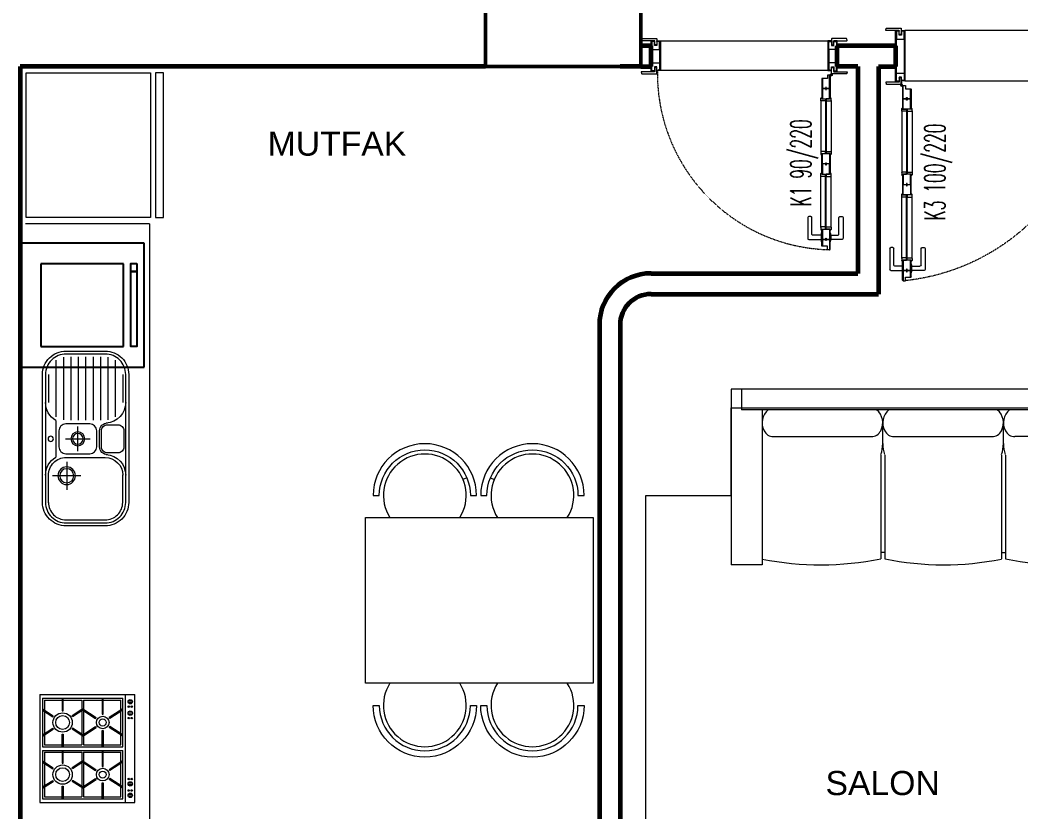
# Model space of a CAD drawing. Header units: millimetres. Extents: x 34 to 2015, y 36 to 1068.
# Drawn here: x 1032.6 to 1516.3, y 280.8 to 663.7 of the extents above; entities that cross this region are included whole.
import ezdxf
from ezdxf.enums import TextEntityAlignment as Align

# ---------------------------------------------------------------- set-up
doc = ezdxf.new("R2010")
doc.units = ezdxf.units.MM
doc.linetypes.add('HIDDEN', pattern=[0.375, 0.25, -0.125])
doc.layers.add('14_ISLAK_MEKAN_TEFRİŞ', color=134, linetype='Continuous')
doc.layers.add('YKP', color=7, linetype='Continuous')
for name, color, linetype, lineweight in [('DUVAR', 7, 'Continuous', 60), ('KOLON50', 81, 'Continuous', 50), ('KOLON_50', 3, 'Continuous', 50), ('KP', 1, 'Continuous', 20), ('S-TEFRİŞ2', 251, 'Continuous', 0), ('TOTAL', 253, 'Continuous', 35), ('WIN', 251, 'Continuous', 20)]:
    doc.layers.add(name, color=color, linetype=linetype, lineweight=lineweight)
doc.styles.add('SIMPLEX', font='Simplex')
doc.styles.add('Swiss_Light', font='Arial')

# ---------------------------------------------------------------- blocks, each defined once
blk = doc.blocks.new('a10')
at = {"layer": 'S-TEFRİŞ2'}
for p, q in [((1581.19965, 485.260708), (1376.19965, 485.260708)), ((1376.19965, 485.260708), (1376.19965, 400.260708)), ((1381.19965, 485.260708), (1381.19965, 475.260708)), ((1576.19965, 485.260708), (1576.19965, 475.260708)), ((1581.19965, 485.260708), (1581.19965, 400.260708)), ((1376.19965, 433.734975), (1376.19965, 476.234975)), ((1376.19965, 476.234975), (1581.19965, 476.234975)), ((1576.19965, 475.260708), (1381.19965, 475.260708)), ((1391.19965, 475.260708), (1391.19965, 400.260708)), ((1566.19965, 475.260708), (1566.19965, 433.549499)), ((1581.19965, 476.234975), (1581.19965, 433.734975)), ((1507.866317, 458.92086), (1507.866317, 469.528416)), ((1449.537331, 458.308483), (1449.537331, 468.916038)), ((1396.704909, 462.279407), (1444.027724, 462.279407)), ((1455.038243, 462.279407), (1502.361058, 462.279407)), ((1560.694391, 462.279407), (1513.371576, 462.279407)), ((1536.889657, 449.568121), (1546.725564, 458.862925)), ((1448.532983, 453.346182), (1448.532983, 403.260708)), ((1450.532983, 453.346182), (1450.532983, 403.260708)), ((1506.866317, 453.346181), (1506.866317, 403.260708)), ((1508.866317, 453.346181), (1508.866317, 403.260708)), ((1548.701703, 415.952717), (1558.851054, 422.764588)), ((1566.19965, 424.128141), (1566.19965, 400.260708)), ((1450.532983, 406.260708), (1448.532983, 406.260708)), ((1506.866317, 406.260708), (1508.866317, 406.260708)), ((1391.19965, 400.260708), (1376.19965, 400.260708)), ((1566.19965, 400.260708), (1581.19965, 400.260708))]:
    blk.add_line(p, q, dxfattribs=at)
at = {"layer": 'S-TEFRİŞ2', "flags": 128}
for points in [[(1545.024605, 436.085659, -0.050626), (1544.279633, 437.281571, -0.064466), (1543.923461, 438.33102, -0.103979), (1543.932444, 439.354549, -0.175914), (1544.26244, 439.875958, -0.175914), (1544.850085, 440.064205, -0.068381), (1545.517019, 439.946422, -0.064466)], [(1548.639924, 434.527614, -0.053245), (1548.501369, 434.394689, -0.175914), (1547.913724, 434.206442, -0.103979), (1546.920837, 434.455177, -0.064466), (1545.994705, 435.063848, -0.050626), (1545.024605, 436.085659, -0.050626)]]:
    blk.add_lwpolyline(points, format="xyb", dxfattribs=at)
at = {"layer": 'S-TEFRİŞ2'}
for centre, radius, start, end in [((1399.255798, 468.993898), 8.052176, 128.89706, 208.588854), ((1441.476836, 468.993898), 8.052176, 331.411145, 51.10294), ((1457.589131, 468.993898), 8.052176, 128.89706, 208.588854), ((1499.810169, 468.993897), 8.052176, 331.411145, 51.10294), ((1515.922465, 468.993897), 8.052176, 128.89706, 208.588854), ((1558.143502, 468.993897), 8.052176, 331.411145, 51.10294), ((1396.704909, 467.279407), 5, 205.323529, 270), ((1444.027724, 467.279407), 5, 270, 334.67647), ((1455.038243, 467.279407), 5, 205.323529, 270), ((1502.361058, 467.279407), 5, 270, 334.67647), ((1513.371576, 467.279407), 5, 205.323529, 270), ((1560.694391, 467.279407), 5, 270, 334.67647), ((1536.195359, 484.592568), 27.89501, 290.063247, 303.058907), ((1616.606518, 475.572582), 65.626152, 192.567878, 227.914884), ((1432.355519, 459.002108), 17.177657, 341.743554, 359.728997), ((1466.710448, 459.002108), 17.177657, 180.271002, 198.256446), ((1490.688852, 459.002108), 17.177657, 341.743554, 359.728997), ((1525.043781, 459.002108), 17.177657, 180.271002, 198.256446), ((1530.628809, 417.247358), 35.699455, 76.084443, 100.565433), ((1594.836658, 473.687322), 73.903442, 196.788102, 231.372114), ((1554.930396, 475.073669), 39.256838, 227.046409, 254.251155), ((1552.501962, 444.503059), 8.105343, 142.621008, 201.150082), ((1565.691129, 447.96365), 21.708769, 197.10509, 254.013614), ((1561.053909, 430.184128), 16.93703, 160.085594, 223.457495), ((1557.482095, 450.625987), 27.89501, 256.227456, 303.191121), ((1419.452196, 542.709502), 142.448791, 258.560403, 281.77969), ((1479.106484, 537.863358), 137.602028, 258.015141, 281.638728), ((1537.947104, 542.709501), 142.448791, 258.220309, 281.439597)]:
    blk.add_arc(centre, radius, start, end, dxfattribs=at)
blk = doc.blocks.new('b65')
at = {"layer": 'S-TEFRİŞ2'}
for p, q in [((1248.483304, 442.392116), (1246.639903, 441.616312)), ((1259.928479, 442.392116), (1261.77188, 441.616312))]:
    blk.add_line(p, q, dxfattribs=at)
at = {"layer": 'S-TEFRİŞ2', "flags": 128}
for points in [[(1206.205892, 433.858269, -1), (1250.205892, 433.858269), (1253.205892, 433.858269, 1), (1203.205892, 433.858269)], [(1258.205892, 433.858269, -1), (1302.205892, 433.858269), (1305.205892, 433.858269, 1), (1255.205892, 433.858269)], [(1206.205892, 332.33861, 1), (1250.205892, 332.33861), (1253.205892, 332.33861, -1), (1203.205892, 332.33861)], [(1258.205892, 332.33861, 1), (1302.205892, 332.33861), (1305.205892, 332.33861, -1), (1255.205892, 332.33861)]]:
    blk.add_lwpolyline(points, format="xyb", close=True, dxfattribs=at)
blk.add_lwpolyline([(1199.550631, 423.098439), (1309.550631, 423.098439), (1309.550631, 343.098439), (1199.550631, 343.098439), (1199.550631, 423.098439)], dxfattribs=at)
at = {"layer": 'S-TEFRİŞ2'}
for centre, start, end in [((1228.205892, 433.858269), 327.452985, 212.547015), ((1280.205892, 433.858269), 327.452985, 212.547015), ((1228.205892, 332.33861), 147.452985, 32.547015), ((1280.205892, 332.33861), 147.452985, 32.547015)]:
    blk.add_arc(centre, 20, start, end, dxfattribs=at)
blk = doc.blocks.new('bb10')
at = {"layer": '14_ISLAK_MEKAN_TEFRİŞ'}
for p, q in [((967.750333, -291.899922), (907.750333, -291.899922)), ((907.750333, -291.899922), (907.750333, -351.899922)), ((967.750333, -351.899922), (967.750333, -291.899922)), ((957.750333, -301.899922), (917.750333, -301.899922)), ((917.750333, -301.899922), (917.750333, -341.899922)), ((957.750333, -341.899922), (957.750333, -301.899922)), ((917.750333, -341.899922), (957.750333, -341.899922)), ((907.750333, -351.899922), (967.750333, -351.899922))]:
    blk.add_line(p, q, dxfattribs=at)
at = {"layer": '14_ISLAK_MEKAN_TEFRİŞ', "flags": 128}
for points in [[(917.5222, -295.395742), (921.515916, -295.395742), (921.515916, -298.404103), (917.5222, -298.404103)], [(921.515916, -295.395742), (957.750333, -295.395742), (957.750333, -298.404103), (921.515916, -298.404103)]]:
    blk.add_lwpolyline(points, close=True, dxfattribs=at)
blk = doc.blocks.new('A$C0A8D77AC')
at = {"layer": 'KP', "color": 8, "linetype": 'HIDDEN', "ltscale": 0.5}
blk.add_arc((6.46648, 16.877882), 85.204571, 358.992679, 87.989995, dxfattribs=at)
at = {"layer": 'WIN', "ltscale": 20}
for p, q in [((7.913545, 95.049973), (7.913545, 97.049973)), ((8.060402, 94.299973), (8.060402, 97.799973)), ((12.34949, 94.299973), (12.34949, 97.799973)), ((12.496346, 95.049973), (12.496346, 97.049973)), ((10.054946, 92.049973), (10.054946, 65.599973)), ((10.354946, 92.049973), (10.354946, 65.599973)), ((7.704946, 91.349973), (7.704946, 66.299973)), ((12.704946, 91.349973), (12.704946, 66.299973)), ((8.134946, 56.099973), (8.134946, 65.099973)), ((12.274946, 65.099973), (12.274946, 56.099973)), ((7.704946, 29.849973), (7.704946, 54.899973)), ((10.054946, 29.149973), (10.054946, 55.599973)), ((10.354946, 29.149973), (10.354946, 55.599973)), ((12.704946, 29.849973), (12.704946, 54.899973)), ((8.281781, 17.499973), (6.952164, 17.499973)), ((7.634946, 15.666234), (7.634946, 18.177128)), ((9.234946, 15.379973), (90.234946, 15.379973)), ((90.234946, 0.999973), (9.234946, 0.999973))]:
    blk.add_line(p, q, dxfattribs=at)
at = {"layer": 'WIN', "ltscale": 20, "flags": 128}
for points in [[(8.454946, 102.049973), (8.334946, 102.049973, 0.414214), (8.134946, 101.849973), (8.134946, 92.049973), (8.454946, 92.049973)], [(11.954946, 100.399973), (12.074946, 100.399973, -0.414214), (12.274946, 100.199973), (12.274946, 92.049973), (11.954946, 92.049973)], [(10.054946, 92.049973), (10.054946, 91.049973), (8.004946, 91.049973, -0.414214), (7.704946, 91.349973), (7.704946, 92.249973, -0.414214), (8.004946, 92.549973), (8.134946, 92.549973), (8.134946, 92.049973)], [(10.354946, 92.049973), (10.354946, 91.049973), (12.404946, 91.049973, 0.414214), (12.704946, 91.349973), (12.704946, 92.249973, 0.414214), (12.404946, 92.549973), (12.274946, 92.549973), (12.274946, 92.049973)], [(10.054946, 65.599973), (10.054946, 66.599973), (8.004946, 66.599973, 0.414214), (7.704946, 66.299973), (7.704946, 65.399973, 0.414214), (8.004946, 65.099973), (8.134946, 65.099973), (8.134946, 65.599973)], [(10.354946, 65.599973), (10.354946, 66.599973), (12.404946, 66.599973, -0.414214), (12.704946, 66.299973), (12.704946, 65.399973, -0.414214), (12.404946, 65.099973), (12.274946, 65.099973), (12.274946, 65.599973)], [(10.054946, 55.599973), (10.054946, 54.599973), (8.004946, 54.599973, -0.414214), (7.704946, 54.899973), (7.704946, 55.799973, -0.414214), (8.004946, 56.099973), (8.134946, 56.099973), (8.134946, 55.599973)], [(10.354946, 55.599973), (10.354946, 54.599973), (12.404946, 54.599973, 0.414214), (12.704946, 54.899973), (12.704946, 55.799973, 0.414214), (12.404946, 56.099973), (12.274946, 56.099973), (12.274946, 55.599973)], [(10.054946, 29.149973), (10.054946, 30.149973), (8.004946, 30.149973, 0.414214), (7.704946, 29.849973), (7.704946, 28.949973, 0.414214), (8.004946, 28.649973), (8.134946, 28.649973), (8.134946, 29.149973)], [(8.454946, 17.649973), (8.334946, 17.649973, -0.414214), (8.134946, 17.849973), (8.134946, 29.149973), (8.454946, 29.149973)], [(10.354946, 29.149973), (10.354946, 30.149973), (12.404946, 30.149973, -0.414214), (12.704946, 29.849973), (12.704946, 28.949973, -0.414214), (12.404946, 28.649973), (12.274946, 28.649973), (12.274946, 29.149973)], [(11.954946, 19.299973), (12.074946, 19.299973, 0.414214), (12.274946, 19.499973), (12.274946, 29.149973), (11.954946, 29.149973)]]:
    blk.add_lwpolyline(points, format="xyb", close=True, dxfattribs=at)
for points in [[(8.454946, 102.049973), (9.454946, 102.049973), (9.454946, 100.399973), (11.954946, 100.399973), (11.954946, 97.049973), (8.454946, 97.049973), (8.454946, 102.049973), (9.454946, 102.049973)], [(7.913545, 97.049973), (8.060402, 97.349973)], [(12.496346, 97.049973), (12.34949, 97.349973)], [(7.913545, 95.049973), (8.060402, 94.749973)], [(12.496346, 95.049973), (12.34949, 94.749973)], [(8.454946, 17.649973), (9.454946, 17.649973), (9.454946, 19.299973), (11.954946, 19.299973), (11.954946, 24.149973), (8.454946, 24.149973), (8.454946, 17.649973), (9.454946, 17.649973)], [(6.434946, 15.599973), (6.434946, 15.999973), (4.734946, 15.999973), (4.734946, 0.999973), (6.434946, 0.999973), (6.434946, 1.399973)], [(6.434946, 15.599973), (5.134946, 15.599973), (5.134946, 11.749973), (8.834946, 11.749973), (8.834946, 15.379973), (8.334946, 15.379973), (8.334946, 15.079973), (8.134946, 15.079973), (8.134946, 15.379973), (7.534946, 15.379973), (7.534946, 13.599973), (6.434946, 13.599973), (6.434946, 15.599973)], [(7.534946, 1.399973), (7.534946, 0.999973), (9.234946, 0.999973), (9.234946, 15.379973), (8.834946, 15.379973)], [(91.934946, 1.399973), (91.934946, 0.999973), (90.234946, 0.999973), (90.234946, 15.379973), (90.634946, 15.379973)], [(93.034946, 15.599973), (94.334946, 15.599973), (94.334946, 11.749973), (90.634946, 11.749973), (90.634946, 15.379973), (91.134946, 15.379973), (91.134946, 15.079973), (91.334946, 15.079973), (91.334946, 15.379973), (91.934946, 15.379973), (91.934946, 13.599973), (93.034946, 13.599973), (93.034946, 15.599973)], [(93.034946, 15.599973), (93.034946, 15.999973), (94.734946, 15.999973), (94.734946, 0.999973), (93.034946, 0.999973), (93.034946, 1.399973)], [(5.134946, 12.749973), (5.134946, 5.249973), (8.834946, 5.249973), (8.834946, 12.749973)], [(94.334946, 12.749973), (94.334946, 5.249973), (90.634946, 5.249973), (90.634946, 12.749973)], [(6.434946, 1.399973), (5.134946, 1.399973), (5.134946, 5.249973), (8.834946, 5.249973), (8.834946, 1.399973), (8.334946, 1.399973), (8.134946, 1.399973), (7.534946, 1.399973), (7.534946, 3.399973), (6.434946, 3.399973), (6.434946, 1.399973)], [(93.034946, 1.399973), (94.334946, 1.399973), (94.334946, 5.249973), (90.634946, 5.249973), (90.634946, 1.399973), (91.134946, 1.399973), (91.334946, 1.399973), (91.934946, 1.399973), (91.934946, 3.399973), (93.034946, 3.399973), (93.034946, 1.399973)]]:
    blk.add_lwpolyline(points, dxfattribs=at)
for points in [[(7.913545, 95.049973), (4.434946, 95.049973, 0.414214), (3.934946, 94.549973), (3.934946, 86.549973, -0.414214), (3.434946, 86.049973), (2.444946, 86.049973, -0.410092), (1.934946, 86.549973), (1.934946, 96.549973, -0.414214), (2.434946, 97.049973), (7.913545, 97.049973)], [(8.134946, 98.249973), (8.110402, 98.249973, 0.414214), (8.060402, 98.199973), (8.060402, 93.899973, 0.414214), (8.110402, 93.849973), (8.134946, 93.849973)], [(12.274946, 98.249973), (12.29949, 98.249973, -0.414214), (12.34949, 98.199973), (12.34949, 93.899973, -0.414214), (12.29949, 93.849973), (12.274946, 93.849973)], [(12.496346, 95.049973), (16.534946, 95.049973, -0.414214), (17.034946, 94.549973), (17.034946, 86.549973, 0.414214), (17.534946, 86.049973), (18.524946, 86.049973, 0.410092), (19.034946, 86.549973), (19.034946, 96.549973, 0.414214), (18.534946, 97.049973), (12.496346, 97.049973)], [(7.484946, 15.999973), (7.484946, 14.099973, -0.414214), (7.384946, 13.999973), (6.584946, 13.999973, -0.414214), (6.484946, 14.099973), (6.484946, 15.899973, 0.414214), (6.384946, 15.999973), (0.099164, 15.999973, -0.453592), (0.000041, 16.113189), (0.173375, 16.913189, -0.375902), (0.272497, 16.999973), (7.384946, 16.999973, -0.414214), (7.484946, 16.899973), (7.484946, 15.999973)], [(91.984946, 15.999973), (91.984946, 14.099973, 0.414214), (92.084946, 13.999973), (92.884946, 13.999973, 0.414214), (92.984946, 14.099973), (92.984946, 15.899973, -0.414214), (93.084946, 15.999973), (99.370728, 15.999973, 0.453592), (99.46985, 16.113189), (99.296517, 16.913189, 0.375902), (99.197394, 16.999973), (92.084946, 16.999973, 0.414214), (91.984946, 16.899973), (91.984946, 15.999973)], [(7.484946, 0.999973), (7.484946, 2.899973, 0.414214), (7.384946, 2.999973), (6.584946, 2.999973, 0.414214), (6.484946, 2.899973), (6.484946, 1.099973, -0.414214), (6.384946, 0.999973), (0.099164, 0.999973, 0.453592), (0.000041, 0.886756), (0.173375, 0.086756, 0.375902), (0.272497, -0.000027), (7.384946, -0.000027, 0.414214), (7.484946, 0.099973), (7.484946, 0.999973)], [(91.984946, 0.999973), (91.984946, 2.899973, -0.414214), (92.084946, 2.999973), (92.884946, 2.999973, -0.414214), (92.984946, 2.899973), (92.984946, 1.099973, 0.414214), (93.084946, 0.999973), (99.370728, 0.999973, -0.453592), (99.46985, 0.886756), (99.296517, 0.086756, -0.375902), (99.197394, -0.000027), (92.084946, -0.000027, -0.414214), (91.984946, 0.099973), (91.984946, 0.999973)]]:
    blk.add_lwpolyline(points, format="xyb", dxfattribs=at)
for points in [[(8.454946, 92.049973), (8.454946, 97.049973), (11.954946, 97.049973), (11.954946, 92.049973)], [(10.325719, 97.68373), (10.325719, 96.443586), (10.025227, 96.443586), (10.025227, 97.68373)], [(8.454946, 65.599973), (8.454946, 60.599973), (11.954946, 60.599973), (11.954946, 65.599973)], [(8.454946, 55.599973), (8.454946, 60.599973), (11.954946, 60.599973), (11.954946, 55.599973)], [(10.325719, 61.23373), (10.325719, 59.993586), (10.025227, 59.993586), (10.025227, 61.23373)], [(8.454946, 29.149973), (8.454946, 24.149973), (11.954946, 24.149973), (11.954946, 29.149973)], [(10.325719, 23.516215), (10.325719, 24.756359), (10.025227, 24.756359), (10.025227, 23.516215)]]:
    blk.add_lwpolyline(points, close=True, dxfattribs=at)
at = {"layer": 'WIN', "ltscale": 20}
for radius in [0.5, 0.42]:
    blk.add_circle((7.634946, 17.499973), radius, dxfattribs=at)
blk = doc.blocks.new('A$C491C4D06')
at = {"layer": 'S-TEFRİŞ2', "flags": 128}
for points in [[(70.000038, 62.441386), (0.000038, 62.441386), (0.000038, 66.393276), (70.000038, 66.393276)], [(70.000038, -0.000014), (70.000038, 59.999986), (0.000038, 59.999986), (0.000038, -0.000014)]]:
    blk.add_lwpolyline(points, close=True, dxfattribs=at)
blk = doc.blocks.new('Mesb10x5')
at = {"layer": 'S-TEFRİŞ2', "linetype": 'Continuous'}
for p, q in [((-0.447104, 0.1245), (-0.124896, 0.1245)), ((-0.3655, 0.1667), (-0.2065, 0.1667)), ((-0.104774, 0.1245), (0.104774, 0.1245)), ((0.21, -0.0168), (0.21, 0.1432)), ((-0.464276, 0.0823), (-0.107724, 0.0823)), ((0, 0.07), (0, -0.07)), ((0.1065, 0.0667), (0.1065, -0.1553)), ((0.13, 0.0632), (0.29, 0.0632)), ((-0.4655, 0.0401), (-0.1065, 0.0401)), ((0.07, 0), (-0.07, 0)), ((-0.4655, -0.0021), (-0.1065, -0.0021)), ((-0.4655, -0.0443), (-0.1065, -0.0443)), ((-0.4655, -0.0865), (-0.1065, -0.0865)), ((-0.4655, -0.1287), (-0.1065, -0.1287)), ((0.045542, -0.12404), (-0.045542, -0.12404)), ((-0.464276, -0.1709), (-0.107724, -0.1709)), ((-0.447104, -0.2131), (-0.124896, -0.2131)), ((-0.3655, -0.2553), (-0.2065, -0.2553)), ((0.364003, -0.2553), (0.205003, -0.2553))]:
    blk.add_line(p, q, dxfattribs=at)
at = {"layer": 'S-TEFRİŞ2', "linetype": 'Continuous', "flags": 128}
for points in [[(0.3615, -0.2893, 0.414214), (0.4955, -0.1553), (0.4955, 0.0667, 0.414214), (0.3615, 0.2007), (-0.3655, 0.2007, 0.414214), (-0.4995, 0.0667), (-0.4995, -0.1553, 0.414214), (-0.3655, -0.2893)], [(-0.3655, -0.2723, -0.414214), (-0.4825, -0.1553), (-0.4825, 0.0667, -0.414214), (-0.3655, 0.1837), (0.3615, 0.1837, -0.414214), (0.4785, 0.0667), (0.4785, -0.1553, -0.414214), (0.3615, -0.2723)], [(-0.045, 0.1075), (0.045, 0.1075, -0.414214), (0.085, 0.0675), (0.085, -0.0675, -0.414214), (0.045, -0.1075), (-0.045, -0.1075, -0.414214), (-0.085, -0.0675), (-0.085, 0.0675, -0.414214)], [(-0.080202, -0.1687), (-0.080202, -0.22764, 0.414214), (-0.045542, -0.2623), (0.045542, -0.2623, 0.414214), (0.080202, -0.22764), (0.080202, -0.1687, 0.414214), (0.045542, -0.13404), (-0.045542, -0.13404, 0.414214)]]:
    blk.add_lwpolyline(points, format="xyb", close=True, dxfattribs=at)
blk.add_lwpolyline([(0.364003, 0.1667), (0.205003, 0.1667)], dxfattribs=at)
blk.add_lwpolyline([(0.3615, 0.1667, -0.414214), (0.4615, 0.0667), (0.4615, -0.1553, -0.414214), (0.3615, -0.2553)], format="xyb", dxfattribs=at)
at = {"layer": 'S-TEFRİŞ2', "linetype": 'Continuous'}
for centre, radius in [((0, 0.1541), 0.015), ((0.21, 0.0632), 0.05), ((0.21, 0.0632), 0.04), ((0, 0), 0.04), ((0, 0), 0.03)]:
    blk.add_circle(centre, radius, dxfattribs=at)
for centre, radius, start, end in [((-0.2065, 0.0667), 0.117, 29.604957, 90), ((0.2065, 0.0667), 0.117, 90, 150.395043), ((0.2065, 0.0667), 0.1, 90, 180), ((-0.2065, -0.1553), 0.117, 270, 356.739616), ((-0.045542, -0.1687), 0.04466, 90, 179.169465), ((0.045542, -0.1687), 0.04466, 0.830535, 90), ((0.2065, -0.1553), 0.117, 183.260384, 270), ((0.2065, -0.1553), 0.1, 180, 270)]:
    blk.add_arc(centre, radius, start, end, dxfattribs=at)
blk = doc.blocks.new('Kg223214')
at = {"layer": 'S-TEFRİŞ2', "linetype": 'Continuous'}
for p, q in [((0, 0.51), (-0.58, 0.51)), ((-0.58, 0.51), (-0.58, 0)), ((-0.3, 0.495), (-0.56, 0.495)), ((-0.56, 0.495), (-0.56, 0.065)), ((-0.497068, 0.485), (-0.55, 0.485)), ((-0.55, 0.485), (-0.55, 0.3905)), ((-0.50358, 0.495), (-0.46628, 0.437719)), ((-0.49642, 0.495), (-0.461252, 0.440993)), ((-0.370092, 0.485), (-0.489908, 0.485)), ((-0.36358, 0.495), (-0.398748, 0.440993)), ((-0.35642, 0.495), (-0.39372, 0.437719)), ((-0.31, 0.485), (-0.362932, 0.485)), ((-0.31, 0.485), (-0.31, 0.3905)), ((-0.3, 0.495), (-0.3, 0.065)), ((-0.28, 0.495), (-0.28, 0.065)), ((-0.02, 0.495), (-0.28, 0.495)), ((-0.27, 0.485), (-0.27, 0.3905)), ((-0.217068, 0.485), (-0.27, 0.485)), ((-0.22358, 0.495), (-0.18628, 0.437719)), ((-0.21642, 0.495), (-0.181252, 0.440993)), ((-0.090092, 0.485), (-0.209908, 0.485)), ((-0.08358, 0.495), (-0.118748, 0.440993)), ((-0.07642, 0.495), (-0.11372, 0.437719)), ((-0.03, 0.485), (-0.082932, 0.485)), ((-0.03, 0.485), (-0.03, 0.3905)), ((-0.02, 0.495), (-0.02, 0.065)), ((0, 0.51), (0, 0)), ((-0.461252, 0.440993), (-0.46628, 0.437719)), ((-0.398748, 0.440993), (-0.39372, 0.437719)), ((-0.181252, 0.440993), (-0.18628, 0.437719)), ((-0.118748, 0.440993), (-0.11372, 0.437719)), ((-0.56, 0.3905), (-0.491887, 0.3905)), ((-0.491887, 0.3845), (-0.56, 0.3845)), ((-0.55, 0.3845), (-0.55, 0.285)), ((-0.491887, 0.3905), (-0.491887, 0.3845)), ((-0.368113, 0.3905), (-0.368113, 0.3845)), ((-0.3, 0.3905), (-0.368113, 0.3905)), ((-0.368113, 0.3845), (-0.3, 0.3845)), ((-0.31, 0.3845), (-0.31, 0.285)), ((-0.28, 0.3905), (-0.211887, 0.3905)), ((-0.211887, 0.3845), (-0.28, 0.3845)), ((-0.27, 0.3845), (-0.27, 0.285)), ((-0.211887, 0.3905), (-0.211887, 0.3845)), ((-0.02, 0.3905), (-0.088113, 0.3905)), ((-0.088113, 0.3905), (-0.088113, 0.3845)), ((-0.088113, 0.3845), (-0.02, 0.3845)), ((-0.03, 0.3845), (-0.03, 0.285)), ((-0.50358, 0.28), (-0.46628, 0.337281)), ((-0.49642, 0.28), (-0.461252, 0.334007)), ((-0.461252, 0.334007), (-0.46628, 0.337281)), ((-0.398748, 0.334007), (-0.39372, 0.337281)), ((-0.36358, 0.28), (-0.398748, 0.334007)), ((-0.35642, 0.28), (-0.39372, 0.337281)), ((-0.22358, 0.28), (-0.18628, 0.337281)), ((-0.21642, 0.28), (-0.181252, 0.334007)), ((-0.181252, 0.334007), (-0.18628, 0.337281)), ((-0.118748, 0.334007), (-0.11372, 0.337281)), ((-0.08358, 0.28), (-0.118748, 0.334007)), ((-0.07642, 0.28), (-0.11372, 0.337281)), ((-0.500324, 0.285), (-0.55, 0.285)), ((-0.500324, 0.275), (-0.55, 0.275)), ((-0.55, 0.275), (-0.55, 0.1755)), ((-0.50358, 0.28), (-0.456438, 0.207604)), ((-0.49642, 0.28), (-0.45141, 0.210878)), ((-0.366836, 0.285), (-0.493164, 0.285)), ((-0.366836, 0.275), (-0.493164, 0.275)), ((-0.36358, 0.28), (-0.40859, 0.210878)), ((-0.35642, 0.28), (-0.403562, 0.207604)), ((-0.31, 0.285), (-0.359676, 0.285)), ((-0.31, 0.275), (-0.359676, 0.275)), ((-0.31, 0.275), (-0.31, 0.1755)), ((-0.220324, 0.285), (-0.27, 0.285)), ((-0.27, 0.275), (-0.27, 0.1755)), ((-0.220324, 0.275), (-0.27, 0.275)), ((-0.22358, 0.28), (-0.176438, 0.207604)), ((-0.21642, 0.28), (-0.17141, 0.210878)), ((-0.086836, 0.285), (-0.213164, 0.285)), ((-0.086836, 0.275), (-0.213164, 0.275)), ((-0.08358, 0.28), (-0.12859, 0.210878)), ((-0.07642, 0.28), (-0.123562, 0.207604)), ((-0.03, 0.285), (-0.079676, 0.285)), ((-0.03, 0.275), (-0.079676, 0.275)), ((-0.03, 0.275), (-0.03, 0.1755)), ((-0.56, 0.1755), (-0.473857, 0.1755)), ((-0.473857, 0.1695), (-0.56, 0.1695)), ((-0.55, 0.1695), (-0.55, 0.075)), ((-0.473857, 0.1755), (-0.473857, 0.1695)), ((-0.45141, 0.210878), (-0.456438, 0.207604)), ((-0.40859, 0.210878), (-0.403562, 0.207604)), ((-0.3, 0.1755), (-0.386143, 0.1755)), ((-0.386143, 0.1755), (-0.386143, 0.1695)), ((-0.386143, 0.1695), (-0.3, 0.1695)), ((-0.31, 0.1695), (-0.31, 0.075)), ((-0.3, 0.1755), (-0.3, 0.1755)), ((-0.28, 0.1755), (-0.193857, 0.1755)), ((-0.193857, 0.1695), (-0.28, 0.1695)), ((-0.27, 0.1695), (-0.27, 0.075)), ((-0.193857, 0.1755), (-0.193857, 0.1695)), ((-0.17141, 0.210878), (-0.176438, 0.207604)), ((-0.12859, 0.210878), (-0.123562, 0.207604)), ((-0.106143, 0.1755), (-0.106143, 0.1695)), ((-0.02, 0.1755), (-0.106143, 0.1755)), ((-0.106143, 0.1695), (-0.02, 0.1695)), ((-0.03, 0.1695), (-0.03, 0.075)), ((-0.02, 0.1755), (-0.02, 0.1755)), ((-0.50358, 0.065), (-0.456438, 0.137396)), ((-0.49642, 0.065), (-0.45141, 0.134122)), ((-0.45141, 0.134122), (-0.456438, 0.137396)), ((-0.40859, 0.134122), (-0.403562, 0.137396)), ((-0.36358, 0.065), (-0.40859, 0.134122)), ((-0.35642, 0.065), (-0.403562, 0.137396)), ((-0.22358, 0.065), (-0.176438, 0.137396)), ((-0.21642, 0.065), (-0.17141, 0.134122)), ((-0.17141, 0.134122), (-0.176438, 0.137396)), ((-0.12859, 0.134122), (-0.123562, 0.137396)), ((-0.08358, 0.065), (-0.12859, 0.134122)), ((-0.07642, 0.065), (-0.123562, 0.137396)), ((-0.56, 0.065), (-0.3, 0.065)), ((-0.55, 0.075), (-0.497068, 0.075)), ((-0.489908, 0.075), (-0.370092, 0.075)), ((-0.362932, 0.075), (-0.31, 0.075)), ((-0.28, 0.065), (-0.02, 0.065)), ((-0.27, 0.075), (-0.217068, 0.075)), ((-0.209908, 0.075), (-0.090092, 0.075)), ((-0.082932, 0.075), (-0.03, 0.075)), ((-0.58, 0.05), (0, 0.05)), ((-0.58, 0), (0, 0)), ((-0.546227, 0.013591), (-0.546227, 0.035588)), ((-0.536627, 0.013591), (-0.536627, 0.035588)), ((-0.484721, 0.013591), (-0.484721, 0.035588)), ((-0.475121, 0.013591), (-0.475121, 0.035588)), ((-0.104879, 0.013591), (-0.104879, 0.035588)), ((-0.095279, 0.013591), (-0.095279, 0.035588)), ((-0.043373, 0.013591), (-0.043373, 0.035588)), ((-0.033773, 0.013591), (-0.033773, 0.035588))]:
    blk.add_line(p, q, dxfattribs=at)
for centre, radius in [((-0.43, 0.3875), 0.051959), ((-0.15, 0.3875), 0.051959), ((-0.43, 0.3875), 0.036959), ((-0.15, 0.3875), 0.036959), ((-0.43, 0.1725), 0.033959), ((-0.43, 0.1725), 0.018959), ((-0.15, 0.1725), 0.033959), ((-0.15, 0.1725), 0.018959), ((-0.541427, 0.024589), 0.012), ((-0.515312, 0.032714), 0.003875), ((-0.515312, 0.016465), 0.003875), ((-0.479921, 0.024589), 0.012), ((-0.453806, 0.032714), 0.003875), ((-0.453806, 0.016465), 0.003875), ((-0.126194, 0.032714), 0.003875), ((-0.126194, 0.016465), 0.003875), ((-0.100079, 0.024589), 0.012), ((-0.064688, 0.032714), 0.003875), ((-0.064688, 0.016465), 0.003875), ((-0.038573, 0.024589), 0.012)]:
    blk.add_circle(centre, radius, dxfattribs=at)
blk = doc.blocks.new('GHGMCH_M')
at = {"layer": 'KP', "color": 8, "linetype": 'HIDDEN', "ltscale": 0.5}
blk.add_arc((-51539.43788, -311181.817824), 103.50644, 93.466192, 173.835899, dxfattribs=at)
at = {"layer": 'WIN', "ltscale": 20}
for p, q in [((-51547.315835, -311070.961223), (-51547.315835, -311078.073672)), ((-51546.429051, -311070.688767), (-51547.229051, -311070.862101)), ((-51546.315835, -311077.073672), (-51546.315835, -311070.78789)), ((-51521.315835, -311077.073672), (-51521.315835, -311070.78789)), ((-51521.202619, -311070.688767), (-51520.402619, -311070.862101)), ((-51520.315835, -311070.961223), (-51520.315835, -311078.073672)), ((-51546.315835, -311077.123672), (-51546.315835, -311075.423672)), ((-51546.315835, -311075.423672), (-51521.315835, -311075.423672)), ((-51545.915835, -311077.123672), (-51546.315835, -311077.123672)), ((-51544.415835, -311077.173672), (-51546.215835, -311077.173672)), ((-51545.915835, -311077.123672), (-51545.915835, -311075.823672)), ((-51545.915835, -311075.823672), (-51542.065835, -311075.823672)), ((-51543.915835, -311077.123672), (-51545.915835, -311077.123672)), ((-51544.315835, -311078.073672), (-51544.315835, -311077.273672)), ((-51543.915835, -311078.223672), (-51543.915835, -311077.123672)), ((-51543.065835, -311075.823672), (-51525.565835, -311075.823672)), ((-51542.065835, -311075.823672), (-51542.065835, -311079.523672)), ((-51521.715835, -311075.823672), (-51525.565835, -311075.823672)), ((-51525.565835, -311075.823672), (-51525.565835, -311079.523672)), ((-51525.565835, -311075.823672), (-51525.565835, -311079.523672)), ((-51523.715835, -311078.223672), (-51523.715835, -311077.123672)), ((-51523.715835, -311077.123672), (-51521.715835, -311077.123672)), ((-51523.315835, -311078.073672), (-51523.315835, -311077.273672)), ((-51523.215835, -311077.173672), (-51521.415835, -311077.173672)), ((-51521.715835, -311077.123672), (-51521.715835, -311075.823672)), ((-51521.315835, -311077.123672), (-51521.715835, -311077.123672)), ((-51521.315835, -311075.423672), (-51521.315835, -311077.123672)), ((-51547.215835, -311078.173672), (-51546.315835, -311078.173672)), ((-51546.315835, -311078.173672), (-51544.415835, -311078.173672)), ((-51545.695835, -311078.823672), (-51545.695835, -311078.223672)), ((-51545.695835, -311078.223672), (-51543.915835, -311078.223672)), ((-51545.395835, -311078.823672), (-51545.695835, -311078.823672)), ((-51545.695835, -311079.523672), (-51545.695835, -311079.023672)), ((-51545.695835, -311079.023672), (-51545.395835, -311079.023672)), ((-51542.065835, -311079.523672), (-51545.695835, -311079.523672)), ((-51545.695835, -311079.923672), (-51545.695835, -311079.523672)), ((-51521.315835, -311079.923672), (-51545.695835, -311079.923672)), ((-51545.695835, -311170.923672), (-51545.695835, -311079.923672)), ((-51545.395835, -311079.023672), (-51545.395835, -311078.823672)), ((-51525.565835, -311079.523672), (-51543.065835, -311079.523672)), ((-51525.565835, -311079.523672), (-51521.715835, -311079.523672)), ((-51521.715835, -311078.223672), (-51523.715835, -311078.223672)), ((-51521.315835, -311078.173672), (-51523.215835, -311078.173672)), ((-51521.715835, -311078.823672), (-51521.715835, -311078.223672)), ((-51521.715835, -311078.223672), (-51521.315835, -311078.223672)), ((-51521.715835, -311079.023672), (-51521.715835, -311078.823672)), ((-51521.715835, -311078.823672), (-51521.715835, -311078.823672)), ((-51521.715835, -311079.523672), (-51521.715835, -311079.023672)), ((-51521.715835, -311079.023672), (-51521.715835, -311079.023672)), ((-51520.415835, -311078.173672), (-51521.315835, -311078.173672)), ((-51521.315835, -311078.223672), (-51521.315835, -311079.923672)), ((-51521.315835, -311079.923672), (-51521.315835, -311170.923672)), ((-51637.365835, -311161.623672), (-51637.365835, -311167.662271)), ((-51626.865835, -311161.123672), (-51636.865835, -311161.123672)), ((-51635.365835, -311167.662271), (-51635.365835, -311163.623672)), ((-51634.865835, -311163.123672), (-51626.865835, -311163.123672)), ((-51626.365835, -311162.623672), (-51626.365835, -311161.633672)), ((-51640.715835, -311168.203672), (-51640.715835, -311168.083672)), ((-51640.715835, -311170.703672), (-51640.715835, -311168.203672)), ((-51640.715835, -311168.203672), (-51637.365835, -311168.203672)), ((-51632.365835, -311168.203672), (-51640.715835, -311168.203672)), ((-51640.515835, -311167.883672), (-51632.365835, -311167.883672)), ((-51638.565835, -311167.883672), (-51638.565835, -311167.859128)), ((-51638.515835, -311167.809128), (-51634.215835, -311167.809128)), ((-51634.615835, -311167.809128), (-51638.115835, -311167.809128)), ((-51637.365835, -311167.662271), (-51637.665835, -311167.809128)), ((-51635.365835, -311167.662271), (-51637.365835, -311167.662271)), ((-51637.365835, -311168.203672), (-51637.365835, -311171.703672)), ((-51637.365835, -311171.703672), (-51637.365835, -311168.203672)), ((-51637.365835, -311168.203672), (-51632.365835, -311168.203672)), ((-51635.365835, -311167.662271), (-51635.065835, -311167.809128)), ((-51634.165835, -311167.859128), (-51634.165835, -311167.883672)), ((-51632.865835, -311167.753672), (-51632.865835, -311167.883672)), ((-51632.865835, -311167.883672), (-51632.365835, -311167.883672)), ((-51631.665835, -311167.453672), (-51632.565835, -311167.453672)), ((-51632.365835, -311167.883672), (-51632.365835, -311168.203672)), ((-51632.365835, -311167.883672), (-51632.365835, -311169.803672)), ((-51632.365835, -311168.203672), (-51632.365835, -311171.703672)), ((-51631.665835, -311167.453672), (-51601.615835, -311167.453672)), ((-51631.365835, -311169.803672), (-51631.365835, -311167.753672)), ((-51601.915835, -311169.803672), (-51601.915835, -311167.753672)), ((-51601.615835, -311167.453672), (-51600.715835, -311167.453672)), ((-51600.415835, -311167.883672), (-51600.915835, -311167.883672)), ((-51600.915835, -311167.883672), (-51600.915835, -311169.803672)), ((-51595.915835, -311168.203672), (-51600.915835, -311168.203672)), ((-51600.915835, -311168.203672), (-51600.915835, -311171.703672)), ((-51600.415835, -311167.753672), (-51600.415835, -311167.883672)), ((-51600.415835, -311167.883672), (-51591.415835, -311167.883672)), ((-51595.915835, -311171.703672), (-51595.915835, -311168.203672)), ((-51595.915835, -311168.203672), (-51590.915835, -311168.203672)), ((-51595.915835, -311171.703672), (-51595.915835, -311168.203672)), ((-51591.415835, -311167.753672), (-51591.415835, -311167.883672)), ((-51591.415835, -311167.883672), (-51590.915835, -311167.883672)), ((-51590.215835, -311167.453672), (-51591.115835, -311167.453672)), ((-51590.915835, -311167.883672), (-51590.915835, -311169.803672)), ((-51590.915835, -311168.203672), (-51590.915835, -311171.703672)), ((-51560.165835, -311167.453672), (-51590.215835, -311167.453672)), ((-51589.915835, -311169.803672), (-51589.915835, -311167.753672)), ((-51560.465835, -311169.803672), (-51560.465835, -311167.753672)), ((-51560.165835, -311167.453672), (-51559.265835, -311167.453672)), ((-51549.815835, -311167.883672), (-51559.465835, -311167.883672)), ((-51559.465835, -311167.883672), (-51559.465835, -311168.203672)), ((-51558.965835, -311167.883672), (-51559.465835, -311167.883672)), ((-51559.465835, -311167.883672), (-51559.465835, -311169.803672)), ((-51559.465835, -311168.203672), (-51549.615835, -311168.203672)), ((-51554.465835, -311168.203672), (-51559.465835, -311168.203672)), ((-51559.465835, -311168.203672), (-51559.465835, -311171.703672)), ((-51558.965835, -311167.753672), (-51558.965835, -311167.883672)), ((-51549.615835, -311168.203672), (-51554.465835, -311168.203672)), ((-51554.465835, -311168.203672), (-51554.465835, -311171.703672)), ((-51554.465835, -311171.703672), (-51554.465835, -311168.203672)), ((-51549.615835, -311168.203672), (-51549.615835, -311168.083672)), ((-51549.615835, -311170.703672), (-51549.615835, -311168.203672)), ((-51642.365835, -311171.703672), (-51642.365835, -311170.703672)), ((-51642.365835, -311170.703672), (-51640.715835, -311170.703672)), ((-51642.365835, -311171.703672), (-51642.365835, -311170.703672)), ((-51642.365835, -311171.703672), (-51642.365835, -311171.823672)), ((-51632.365835, -311171.703672), (-51642.365835, -311171.703672)), ((-51637.365835, -311171.703672), (-51642.365835, -311171.703672)), ((-51642.165835, -311172.023672), (-51632.365835, -311172.023672)), ((-51638.565835, -311172.023672), (-51638.565835, -311172.048215)), ((-51638.515835, -311172.098215), (-51634.215835, -311172.098215)), ((-51634.615835, -311172.098215), (-51638.115835, -311172.098215)), ((-51637.999592, -311169.832899), (-51636.759449, -311169.832899)), ((-51637.999592, -311170.133391), (-51637.999592, -311169.832899)), ((-51636.759449, -311170.133391), (-51637.999592, -311170.133391)), ((-51637.365835, -311172.245072), (-51637.665835, -311172.098215)), ((-51632.365835, -311171.703672), (-51637.365835, -311171.703672)), ((-51637.365835, -311177.723672), (-51637.365835, -311172.245072)), ((-51635.365835, -311172.245072), (-51637.365835, -311172.245072)), ((-51636.759449, -311169.832899), (-51636.759449, -311170.133391)), ((-51635.365835, -311172.245072), (-51635.065835, -311172.098215)), ((-51635.365835, -311172.245072), (-51635.365835, -311175.723672)), ((-51634.165835, -311172.048215), (-51634.165835, -311172.023672)), ((-51632.865835, -311172.153672), (-51632.865835, -311172.023672)), ((-51632.865835, -311172.023672), (-51632.365835, -311172.023672)), ((-51631.665835, -311172.453672), (-51632.565835, -311172.453672)), ((-51632.365835, -311169.803672), (-51631.365835, -311169.803672)), ((-51632.365835, -311169.803672), (-51600.915835, -311169.803672)), ((-51632.365835, -311170.103672), (-51631.365835, -311170.103672)), ((-51632.365835, -311172.023672), (-51632.365835, -311170.103672)), ((-51632.365835, -311170.103672), (-51600.915835, -311170.103672)), ((-51632.365835, -311172.023672), (-51632.365835, -311171.703672)), ((-51631.665835, -311172.453672), (-51601.615835, -311172.453672)), ((-51631.365835, -311170.103672), (-51631.365835, -311172.153672)), ((-51600.915835, -311169.803672), (-51601.915835, -311169.803672)), ((-51600.915835, -311170.103672), (-51601.915835, -311170.103672)), ((-51601.915835, -311170.103672), (-51601.915835, -311172.153672)), ((-51601.615835, -311172.453672), (-51600.715835, -311172.453672)), ((-51600.915835, -311172.023672), (-51600.915835, -311170.103672)), ((-51600.915835, -311171.703672), (-51595.915835, -311171.703672)), ((-51600.415835, -311172.023672), (-51600.915835, -311172.023672)), ((-51600.415835, -311172.153672), (-51600.415835, -311172.023672)), ((-51591.415835, -311172.023672), (-51600.415835, -311172.023672)), ((-51596.549592, -311169.832899), (-51595.309449, -311169.832899)), ((-51596.549592, -311170.133391), (-51596.549592, -311169.832899)), ((-51595.309449, -311170.133391), (-51596.549592, -311170.133391)), ((-51590.915835, -311171.703672), (-51595.915835, -311171.703672)), ((-51595.309449, -311169.832899), (-51595.309449, -311170.133391)), ((-51591.415835, -311172.153672), (-51591.415835, -311172.023672)), ((-51591.415835, -311172.023672), (-51590.915835, -311172.023672)), ((-51590.215835, -311172.453672), (-51591.115835, -311172.453672)), ((-51559.465835, -311169.803672), (-51590.915835, -311169.803672)), ((-51590.915835, -311169.803672), (-51589.915835, -311169.803672)), ((-51559.465835, -311170.103672), (-51590.915835, -311170.103672)), ((-51590.915835, -311170.103672), (-51589.915835, -311170.103672)), ((-51590.915835, -311172.023672), (-51590.915835, -311170.103672)), ((-51560.165835, -311172.453672), (-51590.215835, -311172.453672)), ((-51589.915835, -311170.103672), (-51589.915835, -311172.153672)), ((-51559.465835, -311169.803672), (-51560.465835, -311169.803672)), ((-51559.465835, -311170.103672), (-51560.465835, -311170.103672)), ((-51560.465835, -311170.103672), (-51560.465835, -311172.153672)), ((-51560.165835, -311172.453672), (-51559.265835, -311172.453672)), ((-51559.465835, -311172.023672), (-51559.465835, -311170.103672)), ((-51559.465835, -311172.023672), (-51559.465835, -311171.703672)), ((-51559.465835, -311171.703672), (-51547.965835, -311171.703672)), ((-51559.465835, -311171.703672), (-51554.465835, -311171.703672)), ((-51548.165835, -311172.023672), (-51559.465835, -311172.023672)), ((-51558.965835, -311172.023672), (-51559.465835, -311172.023672)), ((-51558.965835, -311172.153672), (-51558.965835, -311172.023672)), ((-51553.832078, -311169.832899), (-51555.072222, -311169.832899)), ((-51555.072222, -311169.832899), (-51555.072222, -311170.133391)), ((-51555.072222, -311170.133391), (-51553.832078, -311170.133391)), ((-51554.465835, -311171.703672), (-51547.965835, -311171.703672)), ((-51553.832078, -311170.133391), (-51553.832078, -311169.832899)), ((-51547.965835, -311170.703672), (-51549.615835, -311170.703672)), ((-51545.982097, -311172.523672), (-51548.49299, -311172.523672)), ((-51547.965835, -311171.703672), (-51547.965835, -311170.703672)), ((-51547.965835, -311171.703672), (-51547.965835, -311170.703672)), ((-51547.965835, -311171.703672), (-51547.965835, -311171.823672)), ((-51547.815835, -311171.876836), (-51547.815835, -311173.206454)), ((-51547.315835, -311179.88612), (-51547.315835, -311172.773672)), ((-51547.215835, -311172.673672), (-51546.315835, -311172.673672)), ((-51546.315835, -311172.673672), (-51544.415835, -311172.673672)), ((-51545.915835, -311173.723672), (-51546.315835, -311173.723672)), ((-51546.315835, -311173.723672), (-51546.315835, -311175.423672)), ((-51546.315835, -311173.773672), (-51546.315835, -311180.059453)), ((-51544.415835, -311173.673672), (-51546.215835, -311173.673672)), ((-51545.915835, -311173.723672), (-51545.915835, -311175.023672)), ((-51543.915835, -311173.723672), (-51545.915835, -311173.723672)), ((-51521.315835, -311170.923672), (-51545.695835, -311170.923672)), ((-51545.695835, -311170.923672), (-51545.695835, -311171.323672)), ((-51542.065835, -311171.323672), (-51545.695835, -311171.323672)), ((-51545.695835, -311171.323672), (-51545.695835, -311171.823672)), ((-51545.695835, -311171.823672), (-51545.395835, -311171.823672)), ((-51545.395835, -311172.023672), (-51545.695835, -311172.023672)), ((-51545.695835, -311172.023672), (-51545.695835, -311172.623672)), ((-51545.695835, -311172.623672), (-51543.915835, -311172.623672)), ((-51545.395835, -311171.823672), (-51545.395835, -311172.023672)), ((-51544.315835, -311172.773672), (-51544.315835, -311173.573672)), ((-51543.915835, -311172.623672), (-51543.915835, -311173.723672)), ((-51525.565835, -311171.323672), (-51543.065835, -311171.323672)), ((-51542.065835, -311175.023672), (-51542.065835, -311171.323672)), ((-51525.565835, -311175.023672), (-51525.565835, -311171.323672)), ((-51525.565835, -311171.323672), (-51521.715835, -311171.323672)), ((-51525.565835, -311175.023672), (-51525.565835, -311171.323672)), ((-51521.715835, -311172.623672), (-51523.715835, -311172.623672)), ((-51523.715835, -311172.623672), (-51523.715835, -311173.723672)), ((-51523.715835, -311173.723672), (-51521.715835, -311173.723672)), ((-51523.315835, -311172.773672), (-51523.315835, -311173.573672)), ((-51521.315835, -311172.673672), (-51523.215835, -311172.673672)), ((-51523.215835, -311173.673672), (-51521.415835, -311173.673672)), ((-51521.715835, -311171.323672), (-51521.715835, -311171.823672)), ((-51521.715835, -311171.823672), (-51521.715835, -311171.823672)), ((-51521.715835, -311171.823672), (-51521.715835, -311172.023672)), ((-51521.715835, -311172.023672), (-51521.715835, -311172.023672)), ((-51521.715835, -311172.023672), (-51521.715835, -311172.623672)), ((-51521.715835, -311172.623672), (-51521.315835, -311172.623672)), ((-51521.315835, -311173.723672), (-51521.715835, -311173.723672)), ((-51521.715835, -311173.723672), (-51521.715835, -311175.023672)), ((-51521.315835, -311172.623672), (-51521.315835, -311170.923672)), ((-51520.415835, -311172.673672), (-51521.315835, -311172.673672)), ((-51521.315835, -311175.423672), (-51521.315835, -311173.723672)), ((-51521.315835, -311173.773672), (-51521.315835, -311180.059453)), ((-51520.315835, -311179.88612), (-51520.315835, -311172.773672)), ((-51626.865835, -311178.223672), (-51636.865835, -311178.223672)), ((-51634.865835, -311176.223672), (-51626.865835, -311176.223672)), ((-51626.365835, -311176.723672), (-51626.365835, -311177.713672)), ((-51546.315835, -311175.423672), (-51521.315835, -311175.423672)), ((-51545.915835, -311175.023672), (-51542.065835, -311175.023672)), ((-51543.065835, -311175.023672), (-51525.565835, -311175.023672)), ((-51521.715835, -311175.023672), (-51525.565835, -311175.023672)), ((-51546.429051, -311180.158576), (-51547.229051, -311179.985243)), ((-51521.202619, -311180.158576), (-51520.402619, -311179.985243))]:
    blk.add_line(p, q, dxfattribs=at)
for radius in [0.5, 0.42]:
    blk.add_circle((-51547.815835, -311172.523672), radius, dxfattribs=at)
for centre, radius, start, end in [((-51547.215835, -311070.961223), 0.1, 97.594643, 180), ((-51546.415835, -311070.78789), 0.1, 0, 97.594643), ((-51521.215835, -311070.78789), 0.1, 82.405357, 180), ((-51520.415835, -311070.961223), 0.1, 0, 82.405357), ((-51546.215835, -311077.073672), 0.1, 180, 270), ((-51544.415835, -311077.273672), 0.1, 0, 90), ((-51523.215835, -311077.273672), 0.1, 90, 180), ((-51521.415835, -311077.073672), 0.1, 270, 0), ((-51547.215835, -311078.073672), 0.1, 180, 270), ((-51544.415835, -311078.073672), 0.1, 270, 0), ((-51523.215835, -311078.073672), 0.1, 180, 270), ((-51520.415835, -311078.073672), 0.1, 270, 0), ((-51636.865835, -311161.623672), 0.5, 90, 180), ((-51634.865835, -311163.623672), 0.5, 90, 180), ((-51626.874454, -311161.63222), 0.508621, 359.836417, 89.02905), ((-51626.865835, -311162.623672), 0.5, 270, 0), ((-51640.515835, -311168.083672), 0.2, 90, 180), ((-51638.515835, -311167.859128), 0.05, 90, 180), ((-51634.215835, -311167.859128), 0.05, 0, 90), ((-51632.565835, -311167.753672), 0.3, 90, 180), ((-51631.665835, -311167.753672), 0.3, 0, 90), ((-51601.615835, -311167.753672), 0.3, 90, 180), ((-51600.715835, -311167.753672), 0.3, 0, 90), ((-51591.115835, -311167.753672), 0.3, 90, 180), ((-51590.215835, -311167.753672), 0.3, 0, 90), ((-51560.165835, -311167.753672), 0.3, 90, 180), ((-51559.265835, -311167.753672), 0.3, 0, 90), ((-51549.815835, -311168.083672), 0.2, 0, 90), ((-51642.165835, -311171.823672), 0.2, 180, 270), ((-51638.515835, -311172.048215), 0.05, 180, 270), ((-51634.215835, -311172.048215), 0.05, 270, 0), ((-51632.565835, -311172.153672), 0.3, 180, 270), ((-51631.665835, -311172.153672), 0.3, 270, 0), ((-51601.615835, -311172.153672), 0.3, 180, 270), ((-51600.715835, -311172.153672), 0.3, 270, 0), ((-51591.115835, -311172.153672), 0.3, 180, 270), ((-51590.215835, -311172.153672), 0.3, 270, 0), ((-51560.165835, -311172.153672), 0.3, 180, 270), ((-51559.265835, -311172.153672), 0.3, 270, 0), ((-51548.165835, -311171.823672), 0.2, 270, 0), ((-51547.215835, -311172.773672), 0.1, 90, 180), ((-51546.215835, -311173.773672), 0.1, 90, 180), ((-51544.415835, -311172.773672), 0.1, 0, 90), ((-51544.415835, -311173.573672), 0.1, 270, 0), ((-51523.215835, -311172.773672), 0.1, 90, 180), ((-51523.215835, -311173.573672), 0.1, 180, 270), ((-51521.415835, -311173.773672), 0.1, 0, 90), ((-51520.415835, -311172.773672), 0.1, 0, 90), ((-51636.865835, -311177.723672), 0.5, 180, 270), ((-51634.865835, -311175.723672), 0.5, 180, 270), ((-51626.865835, -311176.723672), 0.5, 0, 90), ((-51626.874454, -311177.715124), 0.508621, 270.97095, 0.163583), ((-51547.215835, -311179.88612), 0.1, 180, 262.405357), ((-51546.415835, -311180.059453), 0.1, 262.405357, 0), ((-51521.215835, -311180.059453), 0.1, 180, 277.594643), ((-51520.415835, -311179.88612), 0.1, 277.594643, 0)]:
    blk.add_arc(centre, radius, start, end, dxfattribs=at)

msp = doc.modelspace()

# ---------------------------------------------------------------- linework, layer by layer
at = {"layer": 'DUVAR', "ltscale": 20}
for p, q in [((1337.550631, 651.211633), (1332.550631, 651.211633)), ((1337.550631, 641.211633), (1337.550631, 651.211633)), ((1455.732694, 651.211633), (1427.550631, 651.211633)), ((1427.550631, 641.211633), (1427.550631, 651.211633)), ((1455.732694, 651.211632), (1455.732694, 641.211633)), ((1257.550631, 641.211633), (1032.550631, 641.211633)), ((1032.550631, 641.211633), (1032.550631, 256.211633)), ((1332.550631, 641.211633), (1322.550631, 641.211633)), ((1332.550631, 641.211633), (1337.550631, 641.211633)), ((1437.550631, 641.211633), (1427.550631, 641.211633)), ((1437.550631, 641.211633), (1437.550631, 541.211633)), ((1447.550631, 641.211633), (1455.732694, 641.211633)), ((1447.550631, 641.211633), (1447.550631, 531.211633)), ((1337.550631, 541.211633), (1437.550631, 541.211633)), ((1337.550631, 531.211633), (1447.550631, 531.211633)), ((1312.550631, 516.21269), (1312.550631, 256.211633)), ((1322.550631, 516.212301), (1322.550631, 101.047608))]:
    msp.add_line(p, q, dxfattribs=at)
for radius in [25, 15]:
    msp.add_arc((1337.550631, 516.211633), radius, 90, 180, dxfattribs=at)
at = {"layer": 'KOLON50', "ltscale": 20, "flags": 128}
msp.add_lwpolyline([(1257.550631, 641.211633), (1312.550631, 641.211633), (1332.550631, 641.211633), (1332.550631, 671.211633), (1257.550631, 671.211633), (1257.550631, 641.211633)], dxfattribs=at)
at = {"layer": 'S-TEFRİŞ2'}
for p, q in [((1095.133653, 565.211633), (1035.133653, 565.211633)), ((1095.133653, 565.211633), (1095.133653, 261.211633)), ((1335.080435, 123.54919), (1335.080436, 433.734975)), ((1335.080436, 433.734975), (1376.19965, 433.734975))]:
    msp.add_line(p, q, dxfattribs=at)

# ---------------------------------------------------------------- block references
at = {"rotation": 270}
msp.add_blockref('bb10', (1384.450553, 1463.551923), dxfattribs=at)
for name in ['a10', 'b65']:
    msp.add_blockref(name, (0, 0))
at = {"layer": 'DUVAR', "rotation": 180}
msp.add_blockref('A$C0A8D77AC', (1432.285577, 654.711605), dxfattribs=at)
at = {"layer": 'KOLON_50', "xscale": -1, "rotation": 270}
msp.add_blockref('GHGMCH_M', (312631.156366, 52180.027468), dxfattribs=at)
at = {"layer": 'S-TEFRİŞ2', "xscale": -1, "rotation": 270}
msp.add_blockref('A$C491C4D06', (1035.550645, 568.211594), dxfattribs=at)
at = {"layer": 'S-TEFRİŞ2'}
for name, p, xscale, yscale, zscale, rotation in [('Mesb10x5', (1060.487497, 461.211633), 85, -85, -85, 269.999999), ('Kg223214', (1088.033653, 337.553919), 90, 90, 90, 90.000001)]:
    msp.add_blockref(name, p, dxfattribs=dict(at, xscale=xscale, yscale=yscale, zscale=zscale, rotation=rotation))

# ---------------------------------------------------------------- texts
at = {"layer": 'TOTAL', "linetype": 'Continuous', "ltscale": 50, "style": 'Swiss_Light'}
for s, p in [('MUTFAK', (1152.250375, 598.119138)), ('SALON', (1421.858168, 288.949168))]:
    msp.add_text(s, height=11.664006, dxfattribs=at).set_placement(p)
at = {"layer": 'YKP', "style": 'SIMPLEX', "width": 0.55}
for s, p in [('K1 90/220', (1409.918478, 594.615209, 7.65628)), ('K3 100/220', (1474.693451, 590.201108))]:
    msp.add_text(s, height=10, rotation=90, dxfattribs=at).set_placement(p, align=Align.MIDDLE_CENTER)

doc.saveas('drawing.dxf')
